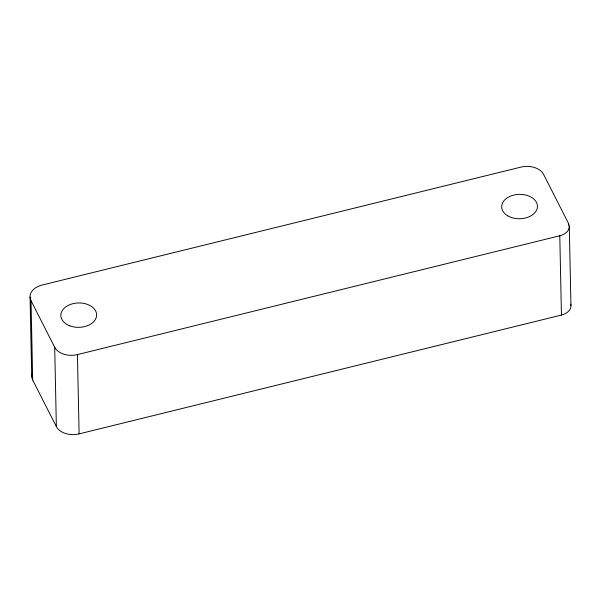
<?xml version="1.0" encoding="UTF-8"?>
<svg xmlns="http://www.w3.org/2000/svg" width="601" height="601" viewBox="0 0 601 601"><rect width="100%" height="100%" fill="white"/><g stroke="black" fill="none" stroke-linecap="round" stroke-linejoin="round"><path stroke-width="0.9" d="M31.027 300.688L54.699 347.28A17.895 12.2 -1.2 0 0 77.446 354.59L559.786 235.772A14.101 9.616 -1.2 0 0 568.523 223.444L543.612 174.425A17.895 12.2 -1.2 0 0 520.864 167.116L42.108 285.047A17.895 12.2 -1.2 0 0 31.027 300.688L32.687 379.99L56.359 426.575A17.895 12.2 -1.2 0 0 79.107 433.884L561.447 315.067A14.101 9.616 -1.2 0 0 570.74 304.196M569.29 226.404L570.95 305.699M568.523 223.444L568.561 225.315M559.786 235.772L561.447 315.067M77.446 354.59L79.107 433.884M54.699 347.28L56.359 426.575M30.05 296.939L31.71 376.241M32.687 379.99A17.895 12.2 -1.2 0 1 31.966 373.942M69.851 325.84A17.895 12.2 -1.2 0 0 96.633 314.909A17.895 12.2 -1.2 0 0 69.746 304.699A17.895 12.2 -1.2 0 0 69.851 325.84M507.83 215.902A17.895 12.2 -1.2 0 0 537.129 208.682A17.895 12.2 -1.2 0 0 513.735 195.085A17.895 12.2 -1.2 0 0 507.83 215.902"/></g></svg>
